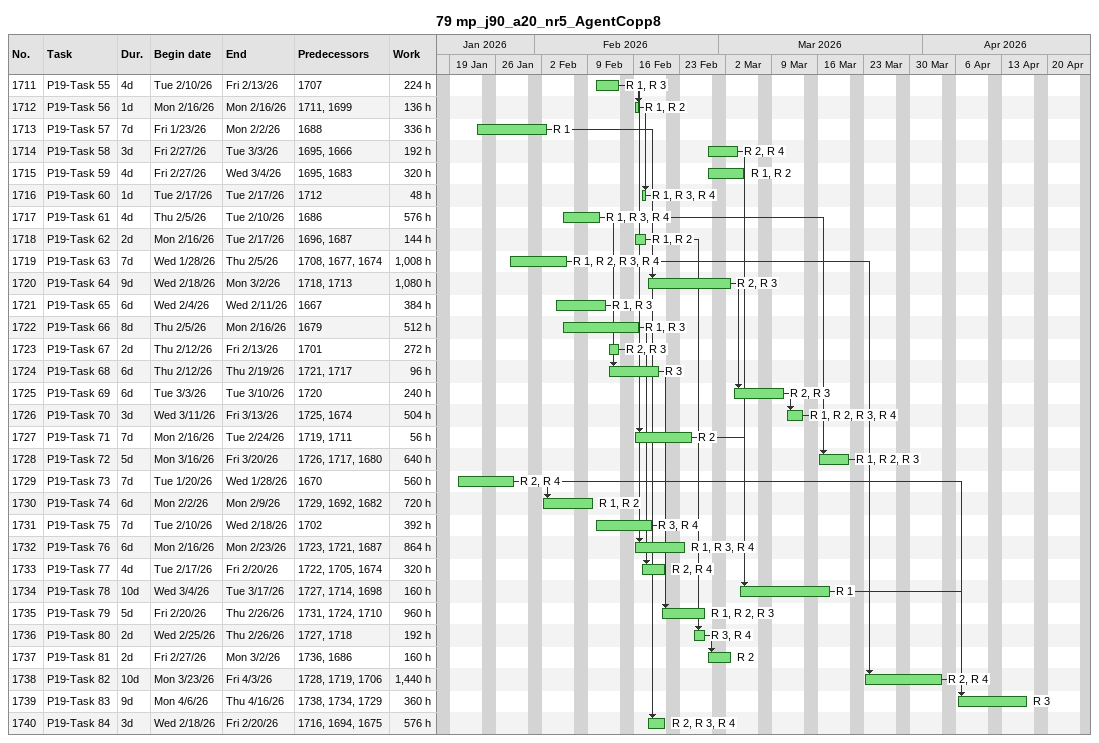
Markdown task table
79 mp_j90_a20_nr5_AgentCopp8

| ID | Task | Duration | Start | Finish | Predecessors | Resources | Work (h) |
|---|---|---|---|---|---|---|---|
| 1711 | P19-Task 55 | 4d | 2026-02-10 | 2026-02-13 | 1707 | R 1, R 3 | 224 |
| 1712 | P19-Task 56 | 1d | 2026-02-16 | 2026-02-16 | 1711, 1699 | R 1, R 2 | 136 |
| 1713 | P19-Task 57 | 7d | 2026-01-23 | 2026-02-02 | 1688 | R 1 | 336 |
| 1714 | P19-Task 58 | 3d | 2026-02-27 | 2026-03-03 | 1695, 1666 | R 2, R 4 | 192 |
| 1715 | P19-Task 59 | 4d | 2026-02-27 | 2026-03-04 | 1695, 1683 | R 1, R 2 | 320 |
| 1716 | P19-Task 60 | 1d | 2026-02-17 | 2026-02-17 | 1712 | R 1, R 3, R 4 | 48 |
| 1717 | P19-Task 61 | 4d | 2026-02-05 | 2026-02-10 | 1686 | R 1, R 3, R 4 | 576 |
| 1718 | P19-Task 62 | 2d | 2026-02-16 | 2026-02-17 | 1696, 1687 | R 1, R 2 | 144 |
| 1719 | P19-Task 63 | 7d | 2026-01-28 | 2026-02-05 | 1708, 1677, 1674 | R 1, R 2, R 3, R 4 | 1008 |
| 1720 | P19-Task 64 | 9d | 2026-02-18 | 2026-03-02 | 1718, 1713 | R 2, R 3 | 1080 |
| 1721 | P19-Task 65 | 6d | 2026-02-04 | 2026-02-11 | 1667 | R 1, R 3 | 384 |
| 1722 | P19-Task 66 | 8d | 2026-02-05 | 2026-02-16 | 1679 | R 1, R 3 | 512 |
| 1723 | P19-Task 67 | 2d | 2026-02-12 | 2026-02-13 | 1701 | R 2, R 3 | 272 |
| 1724 | P19-Task 68 | 6d | 2026-02-12 | 2026-02-19 | 1721, 1717 | R 3 | 96 |
| 1725 | P19-Task 69 | 6d | 2026-03-03 | 2026-03-10 | 1720 | R 2, R 3 | 240 |
| 1726 | P19-Task 70 | 3d | 2026-03-11 | 2026-03-13 | 1725, 1674 | R 1, R 2, R 3, R 4 | 504 |
| 1727 | P19-Task 71 | 7d | 2026-02-16 | 2026-02-24 | 1719, 1711 | R 2 | 56 |
| 1728 | P19-Task 72 | 5d | 2026-03-16 | 2026-03-20 | 1726, 1717, 1680 | R 1, R 2, R 3 | 640 |
| 1729 | P19-Task 73 | 7d | 2026-01-20 | 2026-01-28 | 1670 | R 2, R 4 | 560 |
| 1730 | P19-Task 74 | 6d | 2026-02-02 | 2026-02-09 | 1729, 1692, 1682 | R 1, R 2 | 720 |
| 1731 | P19-Task 75 | 7d | 2026-02-10 | 2026-02-18 | 1702 | R 3, R 4 | 392 |
| 1732 | P19-Task 76 | 6d | 2026-02-16 | 2026-02-23 | 1723, 1721, 1687 | R 1, R 3, R 4 | 864 |
| 1733 | P19-Task 77 | 4d | 2026-02-17 | 2026-02-20 | 1722, 1705, 1674 | R 2, R 4 | 320 |
| 1734 | P19-Task 78 | 10d | 2026-03-04 | 2026-03-17 | 1727, 1714, 1698 | R 1 | 160 |
| 1735 | P19-Task 79 | 5d | 2026-02-20 | 2026-02-26 | 1731, 1724, 1710 | R 1, R 2, R 3 | 960 |
| 1736 | P19-Task 80 | 2d | 2026-02-25 | 2026-02-26 | 1727, 1718 | R 3, R 4 | 192 |
| 1737 | P19-Task 81 | 2d | 2026-02-27 | 2026-03-02 | 1736, 1686 | R 2 | 160 |
| 1738 | P19-Task 82 | 10d | 2026-03-23 | 2026-04-03 | 1728, 1719, 1706 | R 2, R 4 | 1440 |
| 1739 | P19-Task 83 | 9d | 2026-04-06 | 2026-04-16 | 1738, 1734, 1729 | R 3 | 360 |
| 1740 | P19-Task 84 | 3d | 2026-02-18 | 2026-02-20 | 1716, 1694, 1675 | R 2, R 3, R 4 | 576 |
